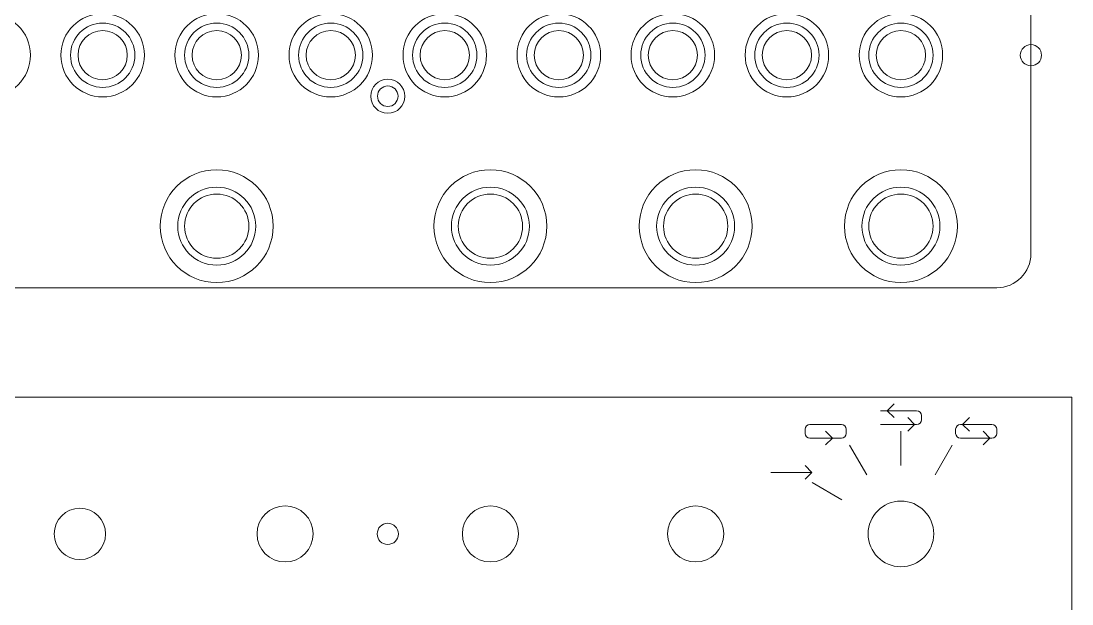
# Model space of a CAD drawing. Header units: millimetres. Extents: x -87 to 387, y -250 to 300.
# Drawn here: x 146.4 to 300, y -30.2 to 55 of the extents above; entities that cross this region are included whole.
import ezdxf

# ---------------------------------------------------------------- set-up
doc = ezdxf.new("R2010")
doc.units = ezdxf.units.MM
for name, color, linetype, lineweight, true_color in [('all_sq16', 7, 'Continuous', 0, 0x000000), ('ext', 1, 'Continuous', 0, 0xff0000), ('int', 3, 'Continuous', 0, 0x00ff00), ('pockett_butt_switch -3mm', 211, 'Continuous', 5, 0xffaaff), ('pockett_ecrous -3mm', 2, 'Continuous', 0, 0xffff00), ('txt', 51, 'Continuous', 0, 0xffffb5)]:
    doc.layers.add(name, color=color, linetype=linetype, lineweight=lineweight, true_color=true_color)

# ---------------------------------------------------------------- blocks, each defined once
blk = doc.blocks.new('façade')
at = {"layer": 'ext'}
for p, q in [((0, 120), (300, 120)), ((300, 120), (300, 0))]:
    blk.add_line(p, q, dxfattribs=at)
at = {"layer": 'int'}
for centre, radius in [((275, 100), 4.8), ((155, 100), 3.75), ((185, 100), 4.1), ((215, 100), 4.1), ((245, 100), 4.1), ((200, 100), 1.55)]:
    blk.add_circle(centre, radius, dxfattribs=at)
at = {"layer": 'txt'}
for p, q in [((273, 118), (274, 119)), ((277.3, 118), (272, 118)), ((274, 117), (273, 118)), ((277, 116), (276, 117)), ((278, 117.3), (278, 116.7)), ((284, 116), (285, 117)), ((261, 115.3), (261, 114.7)), ((266.3, 116), (261.7, 116)), ((267, 114.7), (267, 115.3)), ((272, 116), (277.3, 116)), ((277, 116), (276, 115)), ((283, 115.3), (283, 114.7)), ((288.3, 116), (283.7, 116)), ((284, 116), (285, 115)), ((289, 114.7), (289, 115.3)), ((261.7, 114), (266.3, 114)), ((265, 114), (264, 115)), ((265, 114), (264, 113)), ((275, 110), (275, 115)), ((283.7, 114), (288.3, 114)), ((288, 114), (287, 115)), ((288, 114), (287, 113)), ((270, 108.66), (267.5, 112.99)), ((280, 108.66), (282.5, 112.99)), ((262, 109), (261, 110)), ((256, 109), (262, 109)), ((262, 109), (261, 108)), ((266.34, 105), (262.01, 107.5))]:
    blk.add_line(p, q, dxfattribs=at)
for centre, start, end in [((277.3, 117.3), 0, 90), ((261.7, 115.3), 90, 180), ((266.3, 115.3), 0, 90), ((277.3, 116.7), 270, 0), ((283.7, 115.3), 90, 180), ((288.3, 115.3), 0, 90), ((261.7, 114.7), 180, 270), ((266.3, 114.7), 270, 0), ((283.7, 114.7), 180, 270), ((288.3, 114.7), 270, 0)]:
    blk.add_arc(centre, 0.7, start, end, dxfattribs=at)
blk = doc.blocks.new('sw_main')
at = {"layer": 'ext'}
for p, q in [((294, 109), (294, 11)), ((289, 6), (11, 6))]:
    blk.add_line(p, q, dxfattribs=at)
blk.add_arc((289, 11), 5, 270, 0, dxfattribs=at)
at = {"layer": 'int'}
for centre, radius in [((158.3328, 40), 4.7), ((174.9994, 40), 4.7), ((191.666, 40), 4.7), ((208.3326, 40), 4.7), ((224.9992, 40), 4.7), ((241.6658, 40), 4.7), ((258.3324, 40), 4.7), ((274.999, 40), 4.7), ((294, 40), 1.55), ((200, 34), 1.5), ((175, 15), 5.7), ((215, 15), 5.7), ((245, 15), 5.7), ((275, 15), 5.7)]:
    blk.add_circle(centre, radius, dxfattribs=at)
at = {"layer": 'pockett_butt_switch -3mm'}
for centre, radius in [((141.6662, 40), 6.1), ((158.3328, 40), 6.1), ((174.9994, 40), 6.1), ((191.666, 40), 6.1), ((208.3326, 40), 6.1), ((224.9992, 40), 6.1), ((241.6658, 40), 6.1), ((258.3324, 40), 6.1), ((274.999, 40), 6.1), ((158.3328, 40), 3.6), ((174.9994, 40), 3.6), ((191.666, 40), 3.6), ((208.3326, 40), 3.6), ((224.9992, 40), 3.6), ((241.6658, 40), 3.6), ((258.3324, 40), 3.6), ((274.999, 40), 3.6)]:
    blk.add_circle(centre, radius, dxfattribs=at)
at = {"layer": 'pockett_ecrous -3mm'}
for centre, radius in [((200, 34), 2.5), ((175, 15), 8.25), ((215, 15), 8.25), ((245, 15), 8.25), ((275, 15), 8.25), ((175, 15), 4.7), ((215, 15), 4.7), ((245, 15), 4.7), ((275, 15), 4.7)]:
    blk.add_circle(centre, radius, dxfattribs=at)

msp = doc.modelspace()

# ---------------------------------------------------------------- block references
at = {"layer": 'all_sq16'}
for name, p in [('sw_main', (0, 10)), ('façade', (0, -120))]:
    msp.add_blockref(name, p, dxfattribs=at)

doc.saveas('drawing.dxf')
